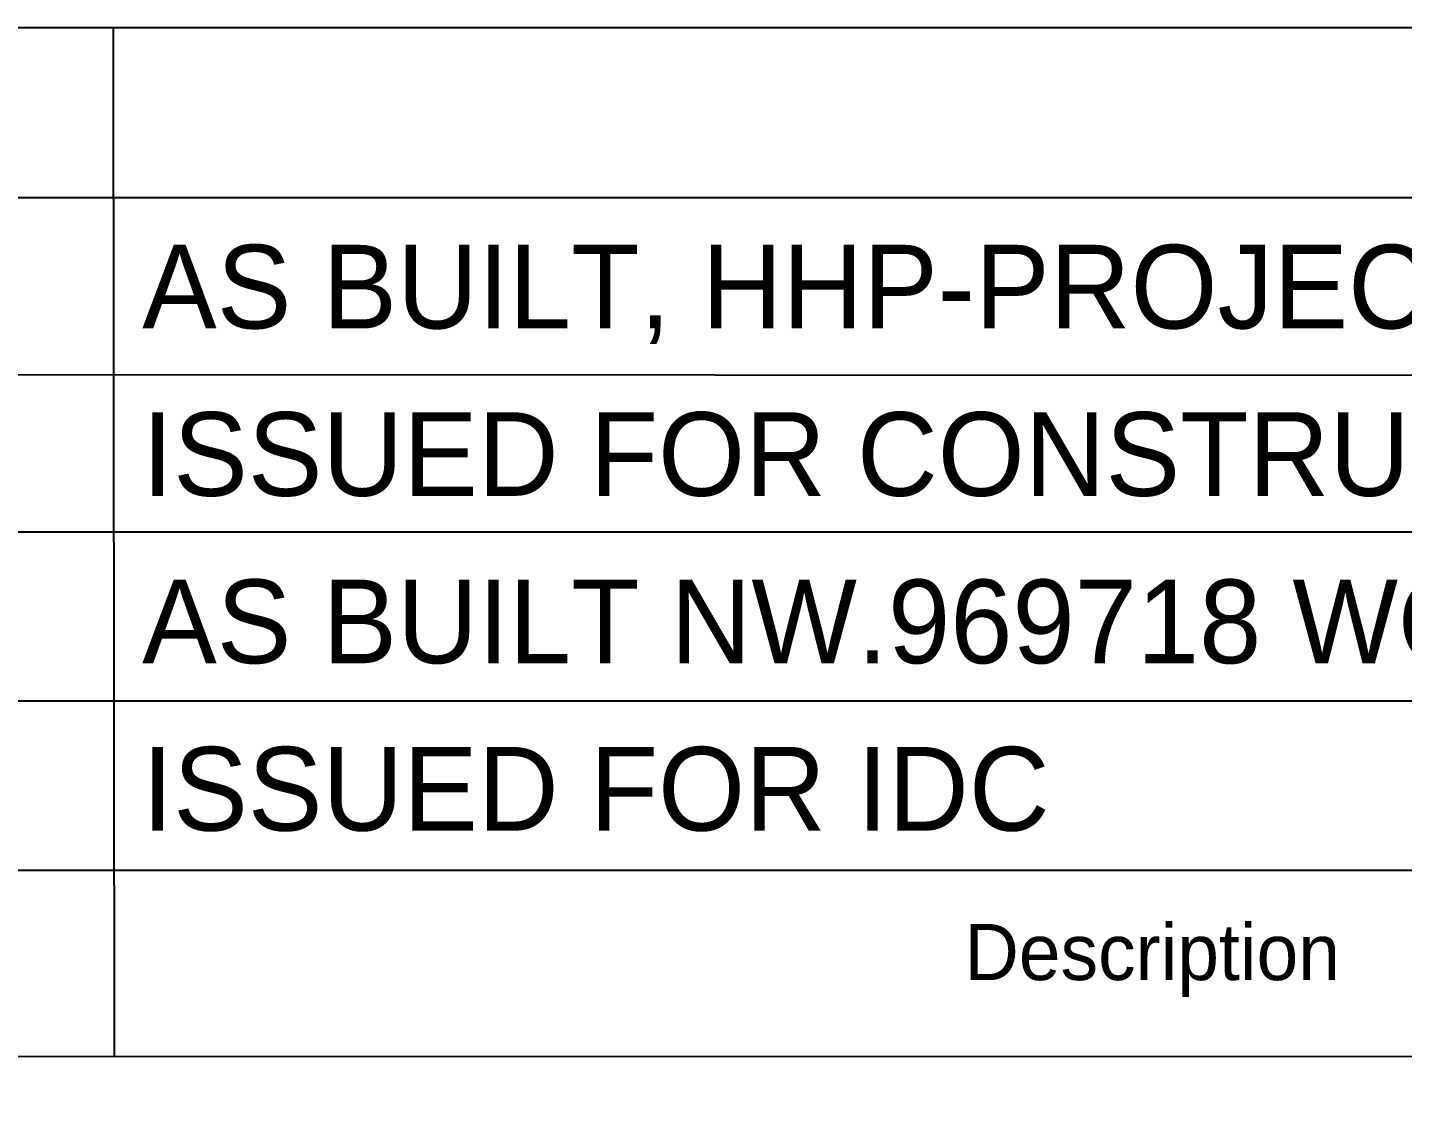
# Model space of a CAD drawing. Extents: x 0 to 841, y 0 to 594.
# Drawn here: x 682.89 to 732.2, y 119.12 to 157.37 of the extents above; entities that cross this region are included whole.
import ezdxf

# ---------------------------------------------------------------- set-up
doc = ezdxf.new("R2010")
doc.units = 0
doc.layers.add('01-LIN-025-A', color=7, linetype='Continuous')
doc.layers.add('02-LIN-025-B', color=7, linetype='Continuous')

msp = doc.modelspace()

# ---------------------------------------------------------------- linework, layer by layer
at = {"layer": '01-LIN-025-A'}
for p, q in [((685.956, 157.363), (685.993, 120.469)), ((648.825, 151.274), (829.269, 151.274)), ((648.825, 151.274), (829.269, 151.274)), ((648.827, 144.949), (829.268, 144.852)), ((648.827, 144.949), (829.268, 144.852)), ((648.828, 139.29), (829.27, 139.285)), ((648.828, 139.29), (829.27, 139.285)), ((648.817, 133.231), (829.275, 133.231)), ((648.817, 133.231), (829.275, 133.231)), ((648.813, 127.167), (829.263, 127.167)), ((648.813, 127.167), (829.263, 127.167))]:
    msp.add_line(p, q, dxfattribs=at)
for points in [[(648.784, 84.124), (648.838, 157.37), (829.263, 157.37)], [(648.784, 84.124), (648.838, 157.37), (829.263, 157.37)], [(829.257, 120.491), (648.808, 120.475)], [(829.257, 120.491), (648.808, 120.475)]]:
    msp.add_lwpolyline(points, dxfattribs=at)

# ---------------------------------------------------------------- texts
msp.add_text('Description', height=2.01251, dxfattribs=at).set_placement((716.495, 123.224))
msp.add_text('Description', height=2.01251, dxfattribs=at).set_placement((716.495, 123.224))
at = {"layer": '02-LIN-025-B'}
for s, p in [('AS BUILT, HHP-PROJECT', (687, 146.581)), ('ISSUED FOR CONSTRUCTION', (687, 140.581)), ('AS BUILT NW.969718 WO.21970453', (687, 134.581)), ('ISSUED FOR IDC', (687, 128.581))]:
    msp.add_text(s, height=3, dxfattribs=at).set_placement(p)

doc.saveas('drawing.dxf')
